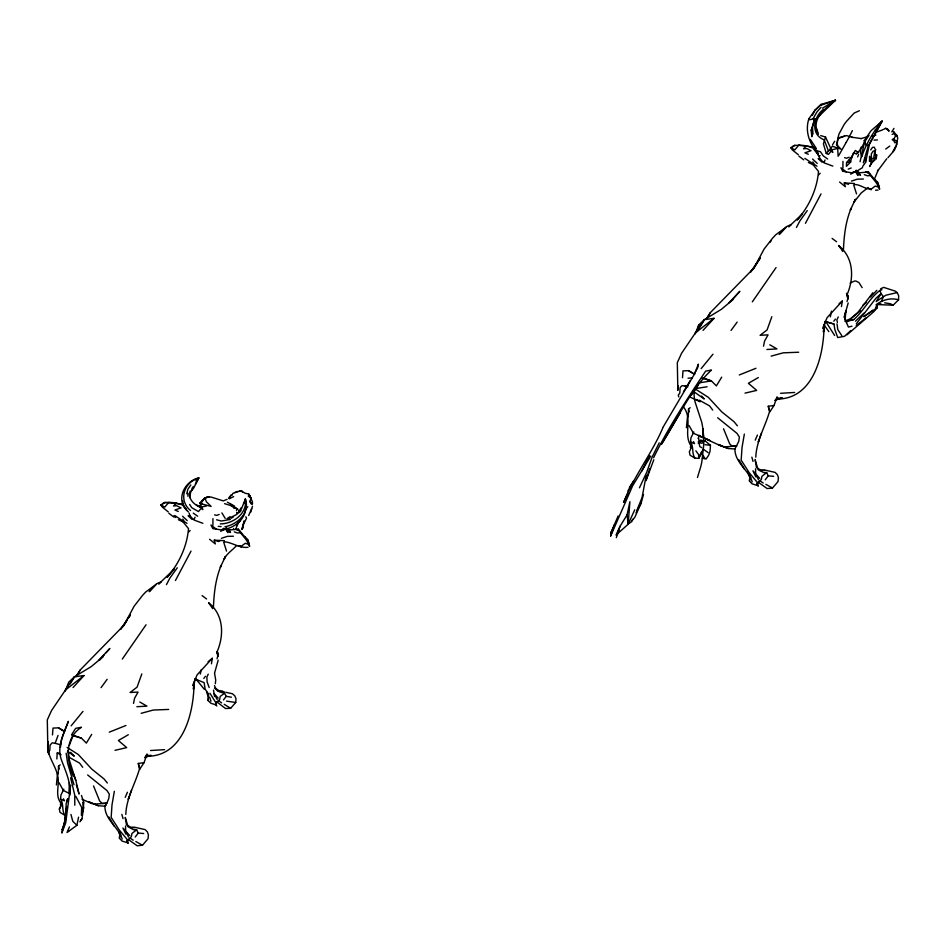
<?xml version="1.0" encoding="UTF-8"?>
<svg xmlns="http://www.w3.org/2000/svg" width="946" height="946" viewBox="0 0 946 946"><rect width="100%" height="100%" fill="white"/><g stroke="black" fill="none" stroke-linecap="round" stroke-linejoin="round"><path stroke-width="1.42" d="M677.963 385.992L677.833 390.083L677.312 362.673L681.581 353.272L704.439 319.618L721.278 309.389L733.28 299.385M851.991 326.216L848.432 327.056L845.109 319.571L845.961 310.525L844.565 315.881L848.184 302.992M187.923 496.331L187.958 493.268M817.545 132.239C811.396 118.167 826.165 107.844 835.484 100.229L821.14 104.367L815.097 110.008L808.865 118.829C804.75 131.222 809.445 144.442 818.491 153.299M237.919 513.382L238.735 512.011M252.476 506.216L250.69 512.235M869.599 156.267L869.469 161.423L870.698 160.844L870.237 157.237M876.528 157.012L876.067 158.869L876.126 155.995M832.515 144.809L834.679 141.25M47.986 741.971C45.692 754.541 55.317 764.226 57.73 775.85C60.036 785.464 54.076 795.681 61.679 804.005L59.35 809.007L60 812.378L64.967 815.381C61.455 810.521 64.021 804.053 60.568 799.134L60.934 795.066L63.831 789.177M58.285 773.923L58.51 766.165L60.177 764.9M677.833 390.083L677.951 386.098M688.286 416.713L688.522 408.956L690.19 407.691M48.01 741.83L47.82 747.293L47.3 719.882L51.569 710.481L74.427 676.828L91.277 666.587L103.268 656.595M81.368 815.286L81.675 807.458L75.798 796.319M194.06 682.397C193.942 712.279 183.619 756.812 146.346 756.28L147.943 754.991M824.072 325.188C823.942 355.081 813.619 399.602 776.347 399.082L777.955 397.781M851.743 156.61L846.564 162.582L846.41 166.319L850.62 162.003L851.743 156.61L855.326 150.426L858.542 152.613L856.367 153.808L853.434 153.027L851.637 158.065M847.048 334.789L873.619 311.849L877.344 307.71L876.374 304.517L893.154 305.215L898.546 299.787L898.7 295.873L897.186 292.61L895.354 291.155L883.659 287.371L880.572 288.826M68.94 793.197L69.377 782.697M231.971 495.432L232.787 493.445L237.86 491.352M125.794 814.388C126.386 798.057 135.302 783.726 139.677 768.27L138.27 763.469L144.052 762.677L147.079 754.009L145.057 757.415M755.807 457.166C756.386 440.848 765.302 426.516 769.677 411.072L768.27 406.26L774.053 405.467L777.08 396.8M213.453 606.788C214.033 592.716 215.664 578.479 221.187 565.401L220.312 567.316L225.444 556.437L224.155 559.062C226.957 553.339 232.539 550.182 236.405 545.688M843.465 249.578C844.033 235.507 845.677 221.281 851.199 208.191L850.312 210.107L855.444 199.239L854.155 201.853L861.25 192.925L868.227 187.509M231.427 697.19L226.212 696.351L224.557 693.264L220.193 696.398L219.685 699.472L216.551 702.263L216.185 704.924L210.875 703.268L208.167 700.572L208.392 697.178L206.524 691.822M216.185 704.924L215.806 702.677L217.024 702.015L225.515 708.53L230.623 708.306L235.743 702.476L235.992 698.727L234.821 695.889L232.503 693.785L225.952 692.306M114.348 791.294L111.995 804.951L111.167 817.344L119.137 829.843L127.237 839.528L127.45 842.709L122.117 841.077L119.468 838.298L119.764 834.798L118.747 831.83M744.348 434.084L741.995 447.742L741.179 460.146L749.149 472.633L757.238 482.318L757.45 485.499L752.129 483.867L749.48 481.088L749.764 477.6L747.943 472.101M208.167 700.572L208.628 693.926M700.501 442.054L700.43 440.067L705.255 440.978L710.458 445.294L710.044 451.337L708.625 455.31L706.366 458.633L704.309 458.562L703.8 456.445L701.258 453.583L703.115 449.066L708.105 452.614M64.245 824.711L66.102 810.379L64.245 824.711L62.01 830.103L65.877 818.538L61.797 833.036L65.712 822.854L70.654 785.18M682.492 377.714L683 370.879L688.546 370.643L694.411 374.143L662.756 427.71M52.479 734.924L53 728.089L58.546 727.852L64.399 731.353L61.632 739.133L60.402 747.34M193.954 682.385L193.41 689.185L195.042 678.637M823.954 325.188L823.422 331.987L825.054 321.427M212.933 518.585L212.921 525.219M842.933 161.376L842.933 168.01M701.258 453.583L698.775 458.302L694.967 458.171C691.467 453.311 694.021 446.855 690.58 441.924L690.935 437.868L693.844 431.967M119.468 838.298L119.882 834.112M749.48 481.088L749.882 476.914M56.405 784.943L57.623 772.799M686.406 427.734L687.494 416.938M215.321 683.757L215.723 680.103L214.541 673.209M847.072 301.561L848.349 296.323L846.54 293.307L847.876 299.208L848.349 296.323M217.072 658.771L218.337 653.532L217.131 651.522M83.13 808.605L83.863 802.338L81.439 795.432M877.344 307.71L876.374 304.517L877.273 304.683L877.38 303.808C883.469 299.539 891.309 297.671 898.546 299.787M66.658 806.938L65.806 813.69L66.196 803.556L67.674 798.838L67.332 801.534M865.07 160.785L865.424 158.077M650.718 456.161L632.708 485.665L610.643 535.968L611.128 532.373L618.116 515.984M79.89 821.826L81.971 818.787L83.615 807.588L82.657 802.456M211.455 663.808L212.282 658.286L208.085 661.751M841.455 306.599L842.283 301.088L839.137 303.678M215.806 702.677L209.977 693.288M698.29 327.623L698.716 324.975L704.439 319.618L714.017 318.329L703.067 330.343M862.681 166.425L865.555 162.381L869.445 144.3L882.098 121.183L871.656 130.205M218.337 653.532L217.876 656.418L216.8 651.699M242.673 528.743L244.068 520.974L242.105 529.453M56.855 758.94L57.209 753.016L59.468 753.335M127.45 842.709L127.994 839.788L131.293 836.761L131.943 833.461L136.662 829.819L138.211 833.071L143.686 833.532M757.45 485.499L757.994 482.578L761.293 479.551L761.956 476.252L766.674 472.61L768.211 475.862L773.698 476.323M646.201 475.365L642.062 497.537L636.977 510.131M869.031 135.349L864.644 141.817L860.056 161.742M251.624 508.7L248.668 515.511M863.284 162.818L868.381 145.589L882.098 121.183L878.219 125.144M200.327 674.06L201.202 669.78M830.34 316.851L831.499 311.151M896.985 143.958L892.728 151.904M133.516 703.398L134.592 698.207L138.069 692.07L130.087 692.507L137.052 687.174L141.829 673.93M763.528 346.177L764.593 340.998L768.069 334.86L760.099 335.298L767.064 329.965L771.841 316.721M60.911 802.232L60.402 804.679L61.171 804.762M67.142 801.392L67.674 798.838M69.448 826.922L67 832.504L76.886 825.314L78.577 817.167M691.159 443.804L690.403 447.47L691.171 447.564M235.98 529.429L236.997 524.533L236.618 525.964L238.274 523.185M627.092 514.837L629.894 501.735L628.168 524.273L616.012 535.034L620.138 526.153L627.092 514.837L628.168 524.273L634.719 509.823M695.014 388.215L694.459 391.076A22.219 8.396 -65.8 0 0 694.128 395.913L694.601 399.851A91.265 34.47 -65.8 0 0 695.334 402.76L701.636 421.916A112.621 42.535 -65.8 0 1 702.642 427.225L703.351 433.339A129.117 48.766 -65.8 0 1 703.729 439.322L703.741 440.895A76.212 28.782 -65.8 0 1 703.505 447.292L701.873 461.482A41.79 15.786 -65.8 0 1 700.726 466.792L697.462 477.494M218.183 660.19L214.565 673.079M893.958 131.719L895.744 135.645L893.284 139.949L894.94 142.881L897.009 141.474L897.789 137.962L896.441 134.817L893.107 131.731M69.33 745.389L73.232 735.077M896.37 145.164L897.34 140.978M875.547 157.296L876.138 154.777L875.547 157.296L876.859 155.783L876.694 154.612M189.531 497.62L190.654 492.334L193.244 487.911M244.364 503.13L245.369 498.932C250.241 512.886 237.47 524.368 224.912 526.792M186.74 493.824L187.84 489.33L190.832 484.908M814.731 118.581L812.437 127.722L811.845 136.732L811.171 130.382L814.731 118.581L809.67 119.764L808.865 118.829M236.465 510.379L236.902 508.688L233.402 507.529L237.612 508.995L233.981 507.151M81.971 813.761L83.615 807.588M174.868 515.57L181.537 520.04L188.491 528.601C187.095 546.374 178.948 563.804 167.17 577.226L174.147 569.244L158.68 584.037L161.127 581.79L156.598 583.8L149.196 591.688L156.185 584.309L145.589 592.101L142.609 595.318L134.084 606.268L123.997 625.188L120.449 629.409L130.205 615.089M804.869 158.36L811.538 162.83L818.491 171.392C817.108 189.176 808.948 206.595 797.171 220.016L802.409 214.033M643.493 494.474L641.27 502.645L634.884 517.202L631.656 521.128M649.76 468.648L645.976 480.615L653.816 459.756M129.129 796.556L128.242 799.335L131.447 790.277M759.13 439.346L758.254 442.125L761.447 433.079M216.646 652.823C224.273 636.019 224.06 614.971 208.581 602.697L212.732 608.692M846.646 295.625C854.285 278.822 854.061 257.761 838.582 245.499L841.041 248.928M190.252 490.927C187.19 497.915 193.764 504.738 199.996 507.021L196.531 505.164L201.273 506.772M815.476 109.973L821.14 104.367M610.643 535.968L614.64 524.569L611.128 532.373L612.488 530.363M871.124 159.377L873.666 158.006L874.754 151.561L874.979 154.127L874.577 150.603L872.945 151.336L871.278 154.092L871.668 162.854L869.575 166.508L871.384 163.575L870.698 160.844M241.691 529.405L243.56 524.25M616.307 537.635L618.968 530.316M48.281 752.437L47.832 745.744L48.754 754.068L48.281 752.437L49.807 750.237L50.091 745.07L52.243 742.811L55.152 743.32L58.037 735.42M620.138 526.153L617.383 533.568L618.01 533.106M662.72 428.112C651.617 453.974 633.785 476.323 623.615 502.421L627.908 493.197M65.215 691.088L68.715 682.184L74.427 676.828L84.005 675.527L73.055 687.553M241.372 509.137L245.369 498.932C247.663 513.406 233.378 523.836 220.3 523.907M695.227 333.879L698.716 324.975M64.399 731.353L68.36 721.36C63.997 733.658 56.346 746.654 61.561 760.253C65.794 771.475 71.056 782.827 69.909 795.148M694.411 374.143L698.361 364.163L697.77 367.604L694.139 374.273M881.471 301.431L883.363 296.737L886.154 295.14L897.186 292.61M857.655 156.906L858.59 154.6M701.305 452.153L698.775 458.302L698.645 454.624L695.866 450.852M838.913 155.227L846.162 142.408M874.766 178.333L878.396 169.559M874.873 309.72L876.564 305.653M192.617 685.507L197.075 674.912L212.282 658.286M822.618 328.309L827.076 317.702L842.283 301.088M244.245 522.795L246.539 518.242M755.227 440.138L757.427 435.065M125.215 797.348L127.426 792.263M71.553 734.817L75.645 728.349L81.439 727.249C64.363 738.057 66.457 760.17 73.374 776.394M861.215 147.091L859.748 150.426L856.367 153.808M896.453 136.413L896.914 135.396M896.039 146.559L894.36 150.272L887.963 157.698M208.25 674.143L206.855 677.17L207.115 681.912L209.172 687.517M838.251 316.945L836.855 319.961L837.399 322.444M631.585 485.298L633.43 481.348L629.386 487.415M639.449 487.805L646.674 472.397L652.196 456.906L659.22 442.894M811.171 130.382L812.437 127.722L813.04 134.119M241.124 507.825L238.357 512.555M820.679 135.597L825.515 137.028L823.41 143.875L826.26 153.453L828.495 154.375L831.061 151.206L832.87 152.389L831.735 150M698.113 438.447L699.638 435.302M852.381 130.607L850.773 133.847A60.485 22.846 -65.8 0 1 846.162 142.42M229.393 498.566L231.167 494.971L228.601 498.104M188.396 511.904C175.022 501.25 183.571 481.266 198.766 477.978L193.871 487.781L191.707 490.3M653.591 457.722C668.408 427.438 686.95 399.129 705.645 371.139L711.439 370.04C689.587 390.651 677.49 419.362 661.396 444.336L680.446 412.622M864.195 140.824L864.644 141.817L860.789 149.468L860.493 152.566L861.794 156.705C866.063 143.65 873.347 131.707 882.098 121.183L878.562 125.605M191.021 551.116L175.448 580.525M641.707 471.179L649.547 455.7M821.022 193.918L805.448 223.315M812.425 115.235L815.097 110.008M632.768 519.236L631.455 521.79L628.156 524.025M636.031 512.85L641.27 502.645L639.129 506.524M236.618 525.964L239.303 520.773M166.437 584.628L169.937 577.994L177.269 567.801M796.437 227.418L799.949 220.796L807.281 210.591M195.314 484.186L198.766 477.978C183.855 482.188 178.061 500.351 190.536 510.521M813.099 118.64L816.942 111.924L821.022 107.324M627.86 491.009L633.43 481.348M683.473 391.845L690.261 380.529M70.051 684.029L74.427 676.828M697.143 331.62L704.439 319.618M91.691 734.356L86.37 743.095L81.415 738.128L72.96 735.208M59.35 809.007L60.804 806.607M721.703 377.147L716.37 385.885L711.416 380.919L703.233 377.868M76.248 676.378L80.41 669.756L123.997 625.188L127.154 620.233M706.26 319.169L710.411 312.547L753.997 267.978L760.3 258.069M76.118 676.603L80.41 669.756M706.118 319.393L710.411 312.547M227.087 499.334L223.351 500.907L210.887 496.993L207.174 497.218L204.762 497.868L200.138 503.875L199.949 502.929L204.371 498.637M128.727 617.75L130.3 615.278M877.486 171.202L886.769 158.715M752.224 481.869C748.487 469.843 734.829 462.57 734.9 448.995L738.755 441.404L739.358 436.993L736.969 433.351L717.659 417.765M202.846 523.304L193.918 519.993L195.042 517.178M832.847 166.106L823.919 162.795L825.042 159.969M138.27 763.469L139.677 769.216L144.052 762.677M864.136 140.753L871.03 130.749M774.053 405.467L769.689 412.007L769.677 411.072M691.372 395.215L698.385 384.774M146.039 624.786L122.318 659.055M776.039 267.588L752.33 301.845M760.206 257.891L750.45 272.2L753.997 267.978L764.084 249.07L772.61 238.108L775.602 234.892L786.197 227.099L779.197 234.49L786.599 226.591L791.14 224.58L788.68 226.839L802.267 214.021M891.747 131.872L892.315 131.045A21.273 8.041 -65.8 0 0 893.97 128.372M200.008 506.299L201.664 503.899L201.51 501.51M872.827 292.74L857.703 312.653L849.236 320.434M856.296 323.828L875.949 298.238L881.116 293.591L879.792 290.54L881.944 289.713M870.687 149.929L872.602 147.269L874.636 147.34M101.033 687.647L107.146 679.323M731.033 330.438L737.147 322.113M203.804 678.448L205.436 676.295M135.219 837.021L138.211 833.071M833.804 321.238L835.436 319.086M765.219 479.823L768.211 475.862M71.163 725.818L82.976 711.404M701.163 368.609L712.977 354.194M223.481 699.934L226.212 696.351M875.748 157.202L871.668 162.854L874.955 159.969M829.973 149.279L832.326 146.24L841.136 149.196L836.465 144.643L838.31 137.903L846.599 135.574L852.795 137.525M769.831 242.483L771.073 240.863M191.92 488.408L193.481 486.398M826.26 153.453L828.436 150.899L831.274 149.563L825.515 137.028M239.385 512.507L241.183 510.414M80.516 820.489L81.971 818.787M127.095 840.415L128.455 839.563L137.146 845.771L142.468 845.251L148.014 838.795L148.427 834.81L147.34 831.841L145.128 829.595L135.148 827.36L131.778 827.407M757.096 483.217L758.456 482.365L767.159 488.562L772.468 488.041L778.026 481.585L778.44 477.6L777.352 474.644L775.129 472.397L765.148 470.162L759.449 470.469M168.979 502.22L164.77 507.091L160.891 504.939L163.528 503C170.055 501.723 176.855 502.598 182.897 505.247L185.984 508.806M798.98 145.01L794.782 149.894L790.891 147.73L793.528 145.802C800.056 144.513 806.855 145.388 812.898 148.037L818.042 154.671M99.472 660.284L104.19 654.916M106.07 652.775L109.842 648.483L98.963 660.036M732.31 299.858L739.855 291.273L728.964 302.826M823.387 109.334C813.323 116.914 810.308 134.616 824.155 139.854L828.436 150.899M818.787 116.334L835.484 100.229L820.832 105.266M245.936 508.794L247.828 506.749M847.261 321.25L853.73 319.582C863.698 310.986 869.291 298.51 879.792 290.54M870.509 296.997L876.812 290.339M176.547 502.894L173.532 505.992L176.666 505.708L181.017 507.907L174.939 510.012L178.309 511.467M806.548 145.684L803.532 148.782L806.678 148.498L811.029 150.698L804.951 152.803L808.322 154.257M195.846 480.935L198.766 477.978M188.68 531.959L190.146 530.517M238.368 522.594L240.497 520.489M818.692 174.75L820.147 173.319M855.491 321.191L863.899 313.15M850.821 330.532L844.494 336.327L837.754 337.556L834.869 329.634L833.923 324.005L825.775 321.616L834.632 335.475M223.587 528.317L221.695 530.032L212.755 528.471L210.934 525.006L216.362 529.204M236.311 514.695L228.684 518.443M162.476 504.218L164.841 502.314L183.027 504.301M792.476 147.008L794.841 145.105M68.183 831.439L68.822 830.931M856.201 325.672L865.98 317.821M860.541 310.572L850.158 318.885L844.802 321.191M65.132 690.249L84.005 675.527M695.144 333.039L714.017 318.329M863.071 305.026L866.311 302.507M877.675 182.341L879.662 189.2L876.611 183.146L877.675 182.341L874.695 179.196M247.675 539.551L249.661 546.41L246.61 540.355L247.675 539.551L244.683 536.394M885.704 149.066L889.784 146.062M873.17 309.992L863.828 316.674L873.276 310.312M850.135 283.079L854.297 281.151A25.566 9.661 -65.8 0 1 855.941 281.033L858.956 282.57L862.161 287.643M698.124 443.083L699.236 442.29M105.976 805.436L104.888 806.193L98.313 805.72L88.427 801.723L98.313 805.72M201.746 500.753L202.42 500.292M226.922 518.786L230.055 516.67M231.297 518.254L233.473 516.812M220.3 540.391L218.526 541.538L214.257 540.178L215.333 543.938L209.574 539.255M837.92 138.66L844.565 136.047M822.606 108.151L835.484 100.229L830.659 103.055M862.598 167.584L857.005 171.001L851.696 172.834L842.768 171.261L840.935 167.797L846.363 171.995M128.313 734.746L118.38 740.505L126.693 747.612L115.034 750.332M758.325 377.549L748.381 383.307L756.694 390.402L745.034 393.122M220.666 531.345L225.491 528.802L227.986 532.693L226.756 529.807L230.505 532.48L226.236 527.466M850.667 174.147L855.503 171.593L857.998 175.495L855.917 170.457M883.446 129.436L885.574 128.337L887.502 128.81L888.791 131.187M205.306 498.164L207.174 497.218M876.173 132.251L882.772 129.815M229.346 498.708L233.662 496.615M892.137 134.403L893.923 133.611L895.744 135.645M234.809 492.618L241.265 490.678L244.789 493.126L248.798 494.06L251.057 498.329L249.898 501.144L251.4 504.159L252.44 503.816L252.393 501.593L248.798 494.06M739.275 374.959L755.949 368.29M109.263 732.169L125.936 725.487M848.219 169.133L851.187 167.986M849.177 157.225L846.635 158.207L844.601 157.663M219.176 514.435L216.634 515.416L214.588 514.861M774.691 400.43L782.342 397.616M144.679 757.64L151.064 755.298M851.459 181.112L857.336 179.161L863.402 179.031M221.459 538.309L227.324 536.358L233.402 536.228M225.491 528.802L221.695 530.032C234.833 528.282 248.041 517.994 245.499 503.26M851.696 172.834L855.503 171.593M861.014 138.636L866.784 136.886M705.089 444.715L710.458 445.294M771.167 356.122L783.241 352.834L798.684 352.231M141.155 713.319L153.24 710.044L168.672 709.441M877.273 304.683L880.844 303.713M239.468 491.151L241.265 490.678L242.59 492.216M776.347 399.082L781.195 397.793M146.346 756.28L149.976 755.322M678.767 396.859L678.282 395.227L679.807 393.028L680.091 387.872L680.99 386.559L682.255 385.613L685.152 386.11L687.789 385.436M221.612 691.491L224.64 692.011M872.342 135.999L875.854 135.124M249.685 495.704L248.23 496.023L251.057 498.329L249.046 495.125M830.411 150.036L836.489 148.77M200.398 507.245L206.476 505.98M230.363 519.437L221.364 521.021L216.563 519.792M846.682 320.919L853.73 319.582M866.631 172.338L868.499 172.018L875.026 180.13M236.618 529.547L238.487 529.228L245.026 537.328M698.55 382.941L711.416 380.919L702.18 378.246M707.111 386.784L694.802 388.676L708.329 397.332L721.786 411.9L734.013 421.691L737.383 425.806M193.764 519.106L191.991 519.366L188.136 515.83L190.028 515.795L192.275 518.373M823.765 161.896L822.003 162.156L818.148 158.632L820.028 158.585L822.275 161.163M846.564 162.582L850.62 162.003L849.118 160.193M868.499 172.018L858.507 172.87L856.248 170.256M206.204 497.561L209.267 497.194M238.487 529.228L228.506 530.067L229.783 529.985L227.75 529.027M93.831 804.159L106.839 803.213L108.743 798.601L109.346 794.214L106.969 790.549L87.659 774.975M734.9 448.995L728.314 448.51L718.44 444.514L723.844 446.95L736.851 446.004L732.121 446.205L729.638 443.757L723.548 428.763M876.611 183.146L870.557 175.566L867.34 175.779L864.313 174.655M246.61 540.355L240.556 532.764L237.34 532.976L234.301 531.865M688.038 378.211L692.354 377.939M699.449 441.333L705.255 440.978M780.58 393.311L794.605 392.46M150.568 750.521L164.604 749.658M873.986 140.126L877.427 139.925M766.91 349.5L776.938 348.92L769.808 344.805M136.898 706.709L146.937 706.13L139.795 702.015M842.768 171.261L844.459 171.202M212.755 528.471L214.458 528.412M248.041 547.32C239.527 548.361 232.314 542.425 224.273 541.739M217.438 690.97L219.626 690.899M875.57 190.193L878.042 190.122M875.275 129.744L877.486 129.697M201.604 500.789L202.834 500.777M238.274 546.055L241.597 546.008L245.262 543.288L248.266 544.222M136.662 829.819L133.634 829.737L128.1 826.839L125.262 817.439M766.674 472.61L763.647 472.539L758.113 469.63L755.263 460.229M854.427 183.465L844.258 182.98L845.346 186.729L839.587 182.046M224.415 540.674L214.257 540.178M235.743 702.476L226.52 701.116M819.106 155.676L820.182 155.712M854.285 184.541C860.422 184.092 865.306 189.91 871.597 188.81L875.263 186.078L878.278 187.012M859.406 110.717L854.191 113.047L846.504 121.372A66.87 25.258 -65.8 0 0 844.21 124.399L839.007 133.989A21.734 8.207 -65.8 0 0 837.328 143.378L838.097 155.12A59.799 22.586 -65.8 0 1 838.109 156.327M765.03 470.41L761.128 470.197L757.391 468.199M135.03 827.62L131.127 827.407L126.492 824.817L125.274 817.912M861.298 138.577L851.495 137.17M702.346 458.349L706.366 458.633M806.524 146.169L799.583 145.424M218.219 526.343L221.092 526.603M224.557 693.264L219.626 691.94L214.517 688.097M222.818 691.195L219.117 690.698L215.57 688.428M874.542 152.531L875.736 149.693L874.672 148.498M884.664 302.838L890.34 303.725L893.154 305.215M807.896 146.275L813.04 147.091L815.121 148.794M868.381 145.589L866.169 145.164L864.644 141.817M892.137 139.701L893.284 139.949M692.874 392.093L695.298 392.72L704.25 398.952L701.518 396.067M201.664 503.899L211.124 506.406L206.465 501.841L204.762 497.868M685.152 386.11L687.908 386.843M55.152 743.32L60.662 744.786M825.539 321.735L833.923 324.005M815.665 150.379L820.442 151.727L823.28 155.913L827.667 158.999M72.168 735.456L81.415 738.128M224.569 503.662L232.763 506.169L235.696 508.357L231.226 505.684M844.258 182.98L848.527 184.328M723.844 446.95L728.314 448.51M710.257 440.659L693.43 433.28L689.019 425.487M195.396 679.074L204.135 682.657L205.128 689.149L208.155 693.418M690.58 441.924L694.53 443.603L693.43 441.605M60.568 799.134L64.529 800.813L63.417 798.814M708.956 440.056L698.349 435.479L722.129 446.488M236.902 508.688L237.612 508.995M81.995 799.228L92.129 803.698M808.404 162.523L813.631 164.888M178.392 519.732L183.63 522.097M689.823 396.989L700.206 401.707L696.575 399.449M57.209 753.016L61.112 754.79M856.733 171.332L859.796 172.775L858.507 172.87L860.517 175.282L856.757 172.598M69.389 793.481L63.417 790.489L59.019 782.697M699.224 400.146L709.524 405.846L712.693 410.079M227.395 502.172L234.75 506.24M69.212 757.356L79.523 763.044L82.692 767.289M765.87 484.328L772.468 488.041M135.857 841.526L142.468 845.251M865.673 171.758L870.001 174.218L870.557 175.566M235.66 528.968L240 531.427L240.556 532.764M701.766 447.683L699.851 446.583L698.656 441.64M868.866 188.408L871.254 189.803M238.865 545.606L241.254 547.013M694.967 458.171L690.012 455.18L689.35 451.798L691.68 446.808C682.326 434.545 693.595 419.575 683.26 406.626M224.202 704.309L230.623 708.306M67.509 751.313L74.249 756.161L70.595 752.318M688.546 370.643L694.66 374.45M58.546 727.852L64.647 731.648M245.629 516.906L246.421 517.391M798.353 154.766L792.381 149.965L790.891 147.73M168.353 511.975L162.381 507.162L160.891 504.939M67.107 747.423L78.317 754.541L91.774 769.098L104.001 778.901L107.371 783.016M760.229 481.006L763.209 483.004M130.229 838.215L133.209 840.202M816.989 166.177L814.423 164.462L812.803 161.872M186.989 523.386L184.423 521.66L182.791 519.082M885.574 128.337L889.145 130.773M893.048 138.719L897.009 141.474M218.703 700.809L221.624 702.878M832.102 238.404L836.583 241.762M202.101 595.602L206.571 598.972M812.567 159.034L817.226 163.398M182.566 516.232L187.213 520.607M798.921 156.137L803.757 159.839M168.92 513.335L173.757 517.048M193.28 513.122L197.655 516.209M249.626 501.569L252.44 503.816M698.349 441.475L701.341 443.319L703.008 442.527L703.599 443.154M173.757 515.889L175.649 517.509M230.564 504.147L234.797 508.132M76.886 825.314L72.795 821.305L70.938 814.447M204.277 689.232L195.763 678.826M759.697 478.369L752.933 470.812L755.866 476.902M129.697 835.566L122.921 828.022L125.865 834.112M218.183 698.136L214.163 693.666L217.131 699.52M93.548 785.96L99.637 800.955L102.121 803.414L106.839 803.213L104.888 806.193C104.829 819.768 118.475 827.041 122.211 839.067M816.422 148.699L810.332 139.381M823.883 324.62L828.862 331.632M878.456 184.73L877.214 182.945L878.988 185.901M248.443 541.94L247.202 540.142L248.987 543.11M744.254 468.98L738.909 459.815M114.253 826.189L108.908 817.025M841.609 249.779L842.732 251.482M186.87 510.272L183.276 504.857L182.613 500.824M841.834 335.712L837.837 329.634L836.985 323.851M189.626 504.431L191.778 507.718L198.483 511.573L201.049 508.404L202.87 509.598L201.735 507.198M221.884 512.909L225.219 518.396M127.107 841.337L128.313 843.477M757.119 484.127L758.314 486.279M215.629 703.871L216.811 706.023M199.949 502.929L200.966 504.987M758.562 479.859L755.641 473.946L755.582 468.755M128.55 837.068L125.629 831.156L125.582 825.964M214.494 685.637L216.386 689.717M813.95 146.701L820.028 158.585M749.279 474.289L750.888 477.836M119.267 831.499L120.875 835.034M844.057 316.39L846.717 322.574M238.439 510.142L239.007 511.49M73.209 773.627L75.81 780.391L79.074 794.084L76.33 784.742M75.81 780.391L69.354 760.111L68.183 750.462M226.532 551.128L223.741 542.33M856.532 193.918L853.753 185.132M818.467 134.249L816.303 128.1M189.094 513.087L190.028 515.795M844.411 317.454L845.109 319.571M209.645 697.202L210.97 701.246M751.845 457.155L753.051 461.423M121.845 814.364L123.051 818.633M768.27 406.26L769.405 410.86M73.989 784.766L67.568 762.949L66.173 753.229M58.51 766.165L59.208 769.086M688.522 408.956L689.208 411.877M70.607 777.825L74.758 795.16L74.793 805.212M756.493 467.62L755.097 459.413M698.597 438.282L699.543 443.118M875.44 155.345L876.067 158.869M213.512 690.107L214.506 696.469M236.666 512.212L236.985 514.482M233.532 528.447L233.579 529.11M139.677 768.27L139.677 769.216M865.519 157.97L865.555 162.381M881.116 293.591L876.209 301.573L883.363 296.737L881.116 293.591M703.469 436.603L702.665 428.621L703.469 436.603"/></g></svg>
